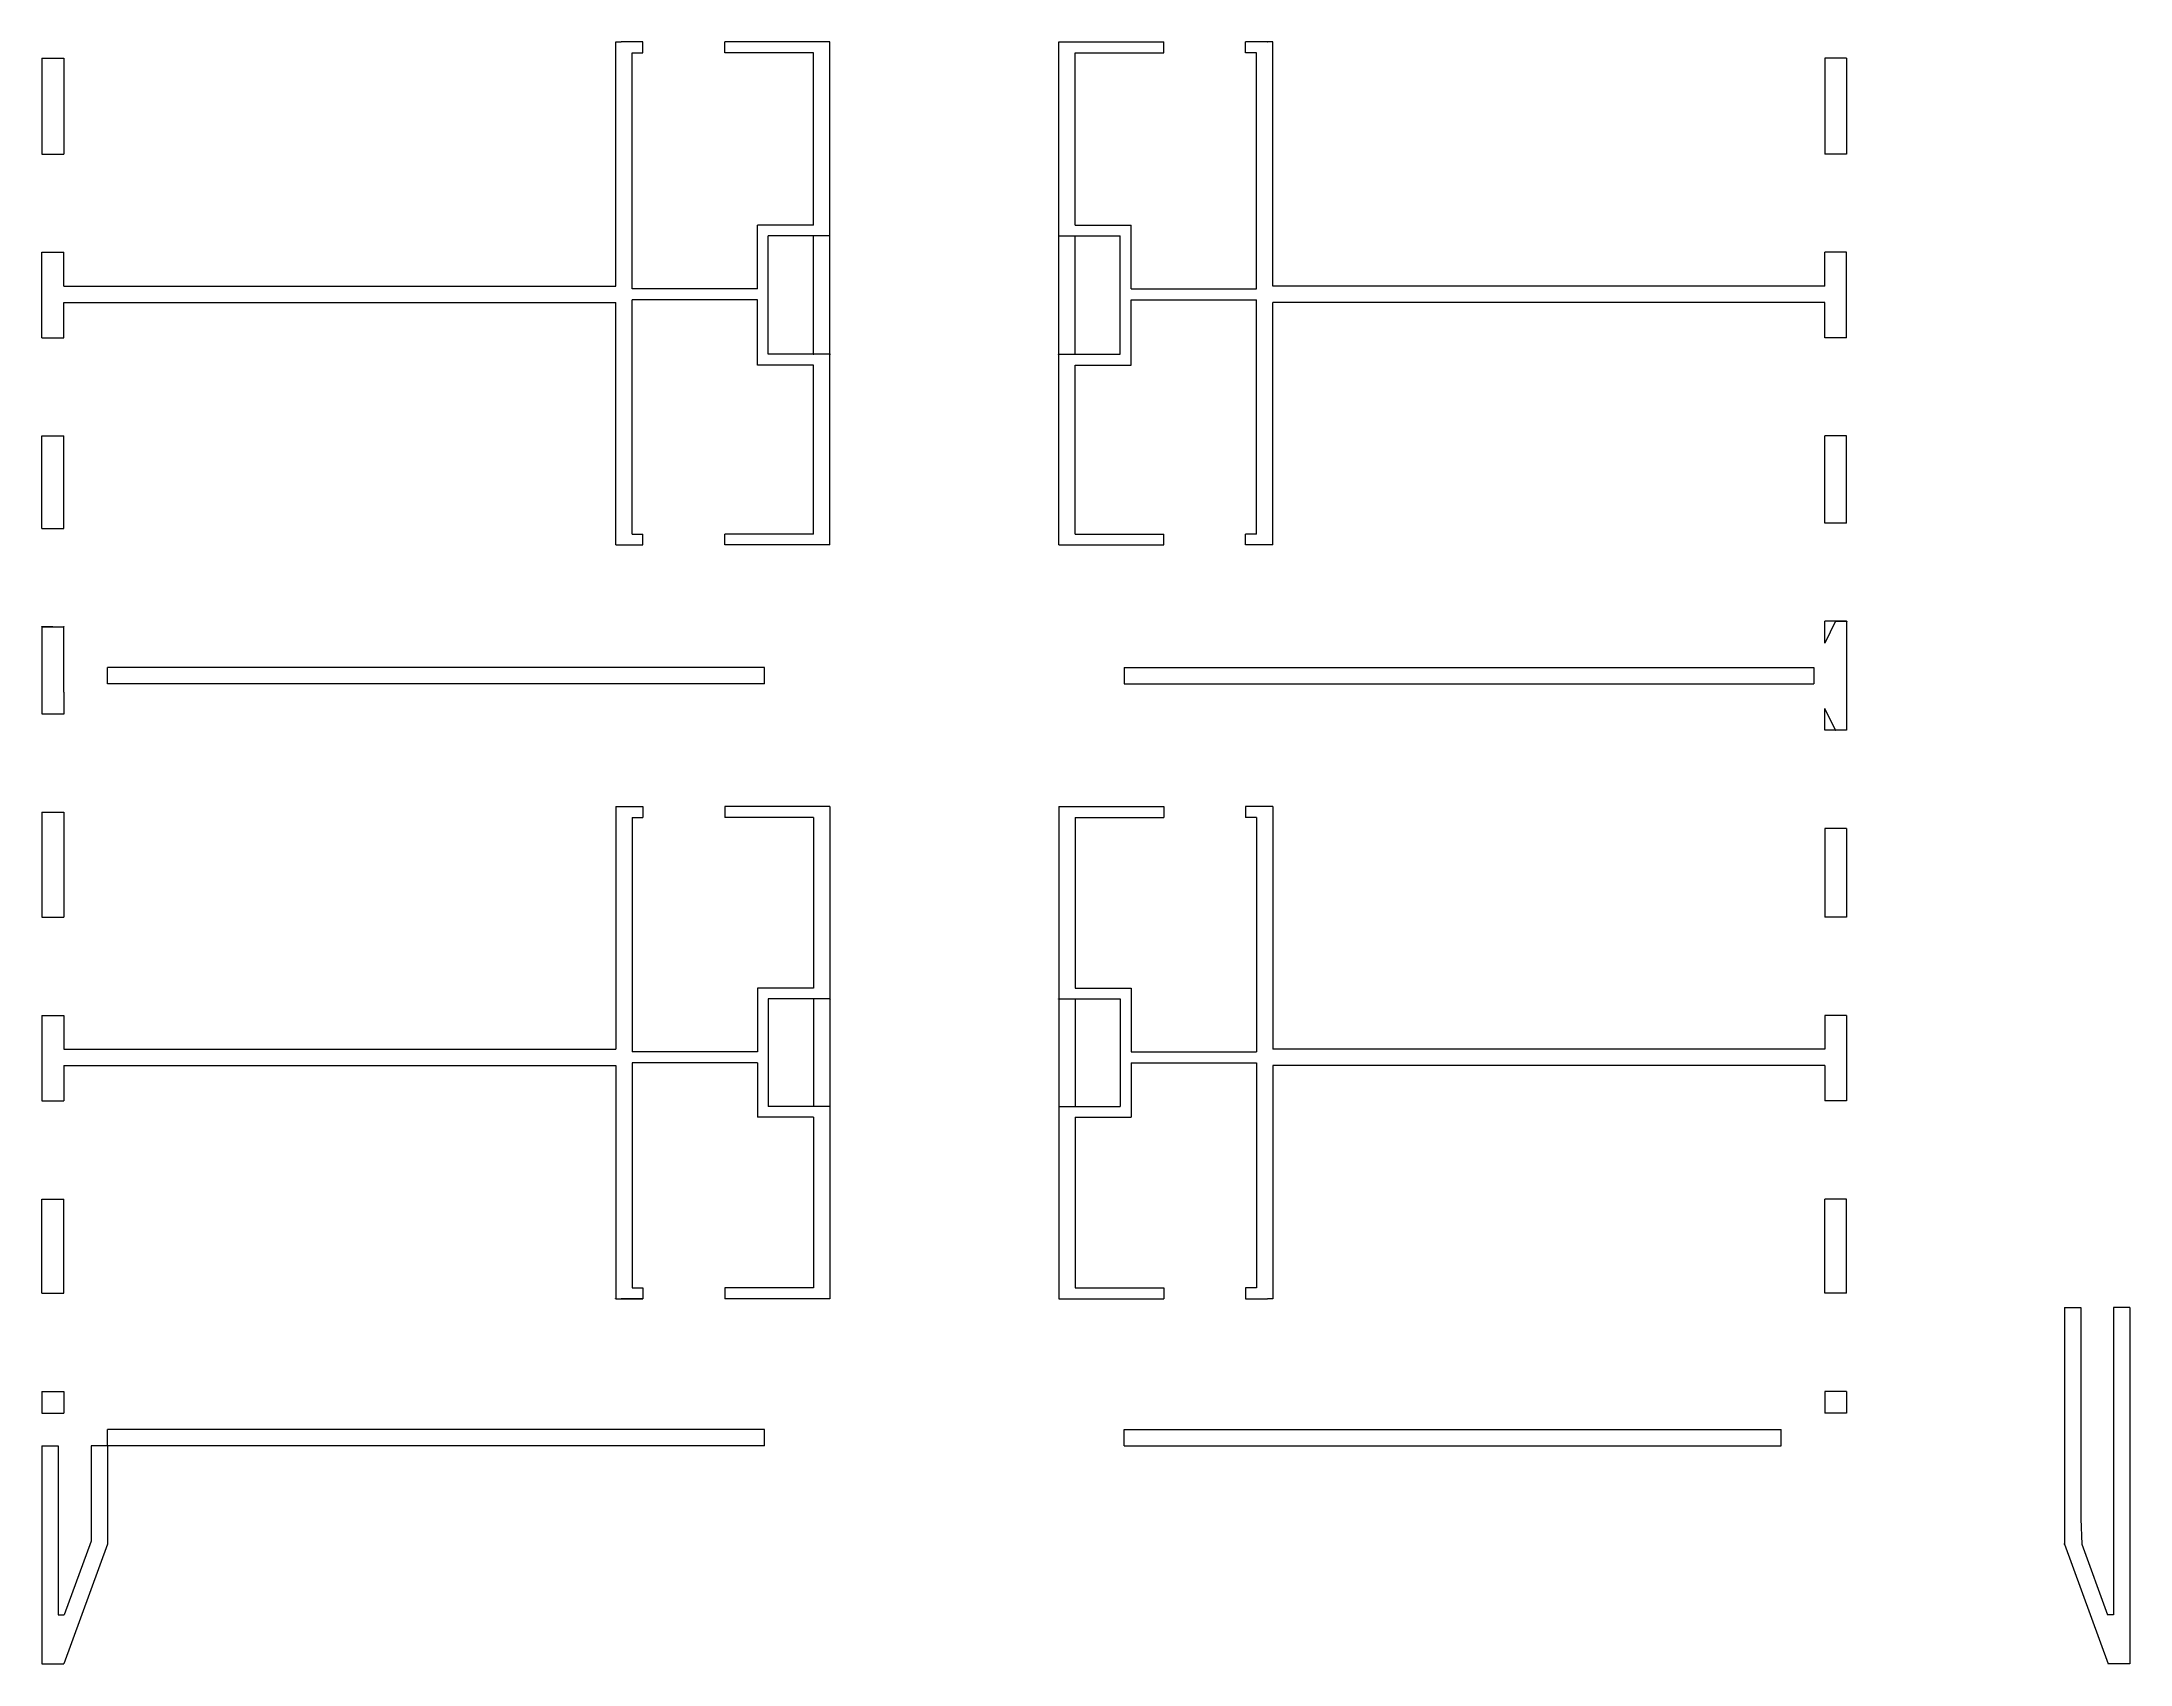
# Model space of a CAD drawing. Header units: metres. Extents: x 7978 to 27144, y 8157 to 45277.
# Drawn here: x 7978 to 27144, y 8157 to 23041 of the extents above; entities that cross this region are included whole.
import ezdxf

# ---------------------------------------------------------------- set-up
doc = ezdxf.new("R2010")
doc.units = ezdxf.units.M
doc.layers.add('WALL_DEBUG', color=7, linetype='Continuous')

msp = doc.modelspace()

# ---------------------------------------------------------------- linework, layer by layer
at = {"layer": 'debug', "color": 4}
for centre in [(19225, 23040), (19225, 23040), (8080, 17675), (24440, 17725), (8080, 16875), (13295, 11510)]:
    msp.add_circle(centre, 1, dxfattribs=at)
at = {"layer": 'debug', "color": 2}
for centre in [(15060, 21260), (17460, 21260), (15060, 20175), (15210, 20175), (17310, 20175), (17460, 20175), (7980, 17675), (8180, 17675), (8180, 17675), (8180, 17675), (24440, 17725), (24540, 17725), (24540, 17725), (24540, 17725), (8080, 16875), (8180, 16875), (8180, 16875), (8180, 16875), (24440, 16725), (24440, 16725), (24440, 16725), (24440, 16725), (15060, 14260), (15210, 14260), (17310, 14260), (17460, 14260), (15060, 13275), (17460, 13275), (13245, 11510), (8580, 10160), (8580, 10160), (8580, 10160), (8580, 10160), (26540, 9260)]:
    msp.add_circle(centre, 2, dxfattribs=at)
at = {"layer": 'WALL_DEBUG'}
for p, q in [((13245, 20800), (13245, 23040)), ((13245, 23040), (13295, 23040)), ((13245, 20800), (13245, 23040)), ((13245, 23040), (13295, 23040)), ((13245, 20800), (13245, 23040)), ((13245, 23040), (13295, 23040)), ((13245, 20800), (13245, 23040)), ((13245, 23040), (13295, 23040)), ((13245, 20800), (13245, 23040)), ((13245, 23040), (13295, 23040)), ((13495, 23040), (13295, 23040)), ((13495, 23040), (13295, 23040)), ((13495, 23040), (13295, 23040)), ((13495, 23040), (13295, 23040)), ((13495, 23040), (13295, 23040)), ((13495, 22940), (13495, 23040)), ((13495, 22940), (13495, 23040)), ((13495, 22940), (13495, 23040)), ((13495, 22940), (13495, 23040)), ((13495, 22940), (13495, 23040)), ((15210, 23040), (14245, 23040)), ((14245, 22940), (14245, 23040)), ((15210, 23040), (14245, 23040)), ((14245, 22940), (14245, 23040)), ((15210, 23040), (14245, 23040)), ((14245, 22940), (14245, 23040)), ((15210, 23040), (14245, 23040)), ((14245, 22940), (14245, 23040)), ((15210, 23040), (14245, 23040)), ((14245, 22940), (14245, 23040)), ((15210, 21260), (15210, 23040)), ((15210, 21260), (15210, 23040)), ((15210, 21260), (15210, 23040)), ((15210, 21260), (15210, 23040)), ((15210, 21260), (15210, 23040)), ((17310, 21260), (17310, 23040)), ((17310, 23040), (18275, 23040)), ((17310, 21260), (17310, 23040)), ((17310, 23040), (18275, 23040)), ((17310, 21260), (17310, 23040)), ((17310, 23040), (18275, 23040)), ((17310, 21260), (17310, 23040)), ((17310, 23040), (18275, 23040)), ((17310, 21260), (17310, 23040)), ((17310, 23040), (18275, 23040)), ((18275, 22940), (18275, 23040)), ((18275, 22940), (18275, 23040)), ((18275, 22940), (18275, 23040)), ((18275, 22940), (18275, 23040)), ((18275, 22940), (18275, 23040)), ((19275, 23040), (19025, 23040)), ((19025, 22940), (19025, 23040)), ((19275, 23040), (19025, 23040)), ((19025, 22940), (19025, 23040)), ((19275, 23040), (19025, 23040)), ((19025, 22940), (19025, 23040)), ((19275, 23040), (19025, 23040)), ((19025, 22940), (19025, 23040)), ((19275, 23040), (19025, 23040)), ((19025, 22940), (19025, 23040)), ((19275, 20800), (19275, 23040)), ((19275, 20800), (19275, 23040)), ((19275, 20800), (19275, 23040)), ((19275, 20800), (19275, 23040)), ((19275, 20800), (19275, 23040)), ((7980, 22890), (7980, 22010)), ((7980, 22890), (8180, 22890)), ((7980, 22890), (7980, 22010)), ((7980, 22890), (8180, 22890)), ((7980, 22890), (7980, 22010)), ((7980, 22890), (8180, 22890)), ((7980, 22890), (7980, 22010)), ((7980, 22890), (8180, 22890)), ((7980, 22890), (7980, 22010)), ((7980, 22890), (8180, 22890)), ((8180, 22890), (8180, 22010)), ((8180, 22890), (8180, 22010)), ((8180, 22890), (8180, 22010)), ((8180, 22890), (8180, 22010)), ((8180, 22890), (8180, 22010)), ((13395, 20775), (13395, 22940)), ((13395, 22940), (13495, 22940)), ((13395, 20775), (13395, 22940)), ((13395, 22940), (13495, 22940)), ((13395, 20775), (13395, 22940)), ((13395, 22940), (13495, 22940)), ((13395, 20775), (13395, 22940)), ((13395, 22940), (13495, 22940)), ((13395, 20775), (13395, 22940)), ((13395, 22940), (13495, 22940)), ((15060, 22940), (14245, 22940)), ((15060, 22940), (14245, 22940)), ((15060, 22940), (14245, 22940)), ((15060, 22940), (14245, 22940)), ((15060, 22940), (14245, 22940)), ((15060, 21360), (15060, 22940)), ((15060, 21360), (15060, 22940)), ((15060, 21360), (15060, 22940)), ((15060, 21360), (15060, 22940)), ((15060, 21360), (15060, 22940)), ((17460, 21360), (17460, 22940)), ((17460, 22940), (18275, 22940)), ((17460, 21360), (17460, 22940)), ((17460, 22940), (18275, 22940)), ((17460, 21360), (17460, 22940)), ((17460, 22940), (18275, 22940)), ((17460, 21360), (17460, 22940)), ((17460, 22940), (18275, 22940)), ((17460, 21360), (17460, 22940)), ((17460, 22940), (18275, 22940)), ((19125, 22940), (19025, 22940)), ((19125, 22940), (19025, 22940)), ((19125, 22940), (19025, 22940)), ((19125, 22940), (19025, 22940)), ((19125, 22940), (19025, 22940)), ((19125, 20775), (19125, 22940)), ((19125, 20775), (19125, 22940)), ((19125, 20775), (19125, 22940)), ((19125, 20775), (19125, 22940)), ((19125, 20775), (19125, 22940)), ((24540, 22890), (24340, 22890)), ((24340, 22890), (24340, 22010)), ((24540, 22890), (24340, 22890)), ((24340, 22890), (24340, 22010)), ((24540, 22890), (24340, 22890)), ((24340, 22890), (24340, 22010)), ((24540, 22890), (24340, 22890)), ((24340, 22890), (24340, 22010)), ((24540, 22890), (24340, 22890)), ((24340, 22890), (24340, 22010)), ((24540, 22890), (24540, 22010)), ((24540, 22890), (24540, 22010)), ((24540, 22890), (24540, 22010)), ((24540, 22890), (24540, 22010)), ((24540, 22890), (24540, 22010)), ((7980, 22010), (8180, 22010)), ((7980, 22010), (8180, 22010)), ((7980, 22010), (8180, 22010)), ((7980, 22010), (8180, 22010)), ((7980, 22010), (8180, 22010)), ((24540, 22010), (24340, 22010)), ((24540, 22010), (24340, 22010)), ((24540, 22010), (24340, 22010)), ((24540, 22010), (24340, 22010)), ((24540, 22010), (24340, 22010)), ((15060, 21360), (14545, 21360)), ((14545, 20775), (14545, 21360)), ((15060, 21360), (14545, 21360)), ((14545, 20775), (14545, 21360)), ((15060, 21360), (14545, 21360)), ((14545, 20775), (14545, 21360)), ((15060, 21360), (14545, 21360)), ((14545, 20775), (14545, 21360)), ((15060, 21360), (14545, 21360)), ((14545, 20775), (14545, 21360)), ((17460, 21360), (17975, 21360)), ((17460, 21360), (17975, 21360)), ((17460, 21360), (17975, 21360)), ((17460, 21360), (17975, 21360)), ((17460, 21360), (17975, 21360)), ((17975, 20775), (17975, 21360)), ((17975, 20775), (17975, 21360)), ((17975, 20775), (17975, 21360)), ((17975, 20775), (17975, 21360)), ((17975, 20775), (17975, 21360)), ((7980, 20325), (7980, 21110)), ((7980, 21110), (8180, 21110)), ((7980, 20325), (7980, 21110)), ((7980, 21110), (8180, 21110)), ((7980, 20325), (7980, 21110)), ((7980, 21110), (8180, 21110)), ((7980, 20325), (7980, 21110)), ((7980, 21110), (8180, 21110)), ((7980, 20325), (7980, 21110)), ((7980, 21110), (8180, 21110)), ((8180, 20800), (8180, 21110)), ((8180, 20800), (8180, 21110)), ((8180, 20800), (8180, 21110)), ((8180, 20800), (8180, 21110)), ((8180, 20800), (8180, 21110)), ((15060, 21260), (14645, 21260)), ((14645, 20175), (14645, 21260)), ((15060, 21260), (14645, 21260)), ((14645, 20175), (14645, 21260)), ((15060, 21260), (14645, 21260)), ((14645, 20175), (14645, 21260)), ((15060, 21260), (14645, 21260)), ((14645, 20175), (14645, 21260)), ((15060, 21260), (14645, 21260)), ((14645, 20175), (14645, 21260)), ((15210, 21260), (15060, 21260)), ((15060, 20175), (15060, 21260)), ((15210, 21260), (15060, 21260)), ((15060, 20175), (15060, 21260)), ((15210, 21260), (15060, 21260)), ((15210, 21260), (15060, 21260)), ((15210, 21260), (15060, 21260)), ((15210, 20175), (15210, 21260)), ((17310, 20175), (17310, 21260)), ((17310, 21260), (17460, 21260)), ((17310, 21260), (17460, 21260)), ((17310, 21260), (17460, 21260)), ((17310, 21260), (17460, 21260)), ((17310, 21260), (17460, 21260)), ((17460, 20175), (17460, 21260)), ((17460, 21260), (17875, 21260)), ((17460, 20175), (17460, 21260)), ((17460, 21260), (17875, 21260)), ((17460, 21260), (17875, 21260)), ((17460, 21260), (17875, 21260)), ((17460, 21260), (17875, 21260)), ((17875, 20175), (17875, 21260)), ((17875, 20175), (17875, 21260)), ((17875, 20175), (17875, 21260)), ((17875, 20175), (17875, 21260)), ((17875, 20175), (17875, 21260)), ((24540, 21110), (24340, 21110)), ((24340, 20800), (24340, 21110)), ((24540, 21110), (24340, 21110)), ((24340, 20800), (24340, 21110)), ((24540, 21110), (24340, 21110)), ((24340, 20800), (24340, 21110)), ((24540, 21110), (24340, 21110)), ((24340, 20800), (24340, 21110)), ((24540, 21110), (24340, 21110)), ((24340, 20800), (24340, 21110)), ((24540, 20325), (24540, 21110)), ((24540, 20325), (24540, 21110)), ((24540, 20325), (24540, 21110)), ((24540, 20325), (24540, 21110)), ((24540, 20325), (24540, 21110)), ((8180, 20800), (13245, 20800)), ((8180, 20800), (13245, 20800)), ((8180, 20800), (13245, 20800)), ((8180, 20800), (13245, 20800)), ((8180, 20800), (13245, 20800)), ((14545, 20775), (13395, 20775)), ((14545, 20775), (13395, 20775)), ((14545, 20775), (13395, 20775)), ((14545, 20775), (13395, 20775)), ((14545, 20775), (13395, 20775)), ((17975, 20775), (19125, 20775)), ((17975, 20775), (19125, 20775)), ((17975, 20775), (19125, 20775)), ((17975, 20775), (19125, 20775)), ((17975, 20775), (19125, 20775)), ((24340, 20800), (19275, 20800)), ((24340, 20800), (19275, 20800)), ((24340, 20800), (19275, 20800)), ((24340, 20800), (19275, 20800)), ((24340, 20800), (19275, 20800)), ((8180, 20325), (8180, 20650)), ((8180, 20650), (13245, 20650)), ((8180, 20325), (8180, 20650)), ((8180, 20650), (13245, 20650)), ((8180, 20325), (8180, 20650)), ((8180, 20650), (13245, 20650)), ((8180, 20325), (8180, 20650)), ((8180, 20650), (13245, 20650)), ((8180, 20325), (8180, 20650)), ((8180, 20650), (13245, 20650)), ((13245, 18425), (13245, 20650)), ((13245, 18425), (13245, 20650)), ((13245, 18425), (13245, 20650)), ((13245, 18425), (13245, 20650)), ((13245, 18425), (13245, 20650)), ((14545, 20675), (13395, 20675)), ((13395, 18525), (13395, 20675)), ((14545, 20675), (13395, 20675)), ((13395, 18525), (13395, 20675)), ((14545, 20675), (13395, 20675)), ((13395, 18525), (13395, 20675)), ((14545, 20675), (13395, 20675)), ((13395, 18525), (13395, 20675)), ((14545, 20675), (13395, 20675)), ((13395, 18525), (13395, 20675)), ((14545, 20075), (14545, 20675)), ((14545, 20075), (14545, 20675)), ((14545, 20075), (14545, 20675)), ((14545, 20075), (14545, 20675)), ((14545, 20075), (14545, 20675)), ((17975, 20075), (17975, 20675)), ((17975, 20675), (19125, 20675)), ((17975, 20075), (17975, 20675)), ((17975, 20675), (19125, 20675)), ((17975, 20075), (17975, 20675)), ((17975, 20675), (19125, 20675)), ((17975, 20075), (17975, 20675)), ((17975, 20675), (19125, 20675)), ((17975, 20075), (17975, 20675)), ((17975, 20675), (19125, 20675)), ((19125, 18525), (19125, 20675)), ((19125, 18525), (19125, 20675)), ((19125, 18525), (19125, 20675)), ((19125, 18525), (19125, 20675)), ((19125, 18525), (19125, 20675)), ((24340, 20650), (19275, 20650)), ((19275, 18425), (19275, 20650)), ((24340, 20650), (19275, 20650)), ((19275, 18425), (19275, 20650)), ((24340, 20650), (19275, 20650)), ((19275, 18425), (19275, 20650)), ((24340, 20650), (19275, 20650)), ((19275, 18425), (19275, 20650)), ((24340, 20650), (19275, 20650)), ((19275, 18425), (19275, 20650)), ((24340, 20325), (24340, 20650)), ((24340, 20325), (24340, 20650)), ((24340, 20325), (24340, 20650)), ((24340, 20325), (24340, 20650)), ((24340, 20325), (24340, 20650)), ((7980, 20325), (8180, 20325)), ((7980, 20325), (8180, 20325)), ((7980, 20325), (8180, 20325)), ((7980, 20325), (8180, 20325)), ((7980, 20325), (8180, 20325)), ((24540, 20325), (24340, 20325)), ((24540, 20325), (24340, 20325)), ((24540, 20325), (24340, 20325)), ((24540, 20325), (24340, 20325)), ((24540, 20325), (24340, 20325)), ((15060, 20175), (14645, 20175)), ((15060, 20175), (14645, 20175)), ((15060, 20175), (14645, 20175)), ((15060, 20175), (14645, 20175)), ((15060, 20175), (14645, 20175)), ((15210, 20175), (15060, 20175)), ((15210, 20175), (15060, 20175)), ((15210, 20175), (15060, 20175)), ((15210, 20175), (15060, 20175)), ((15210, 18425), (15210, 20175)), ((15210, 18425), (15210, 20175)), ((15210, 18425), (15210, 20175)), ((15210, 18425), (15210, 20175)), ((15210, 18425), (15210, 20175)), ((17310, 18425), (17310, 20175)), ((17310, 20175), (17460, 20175)), ((17310, 18425), (17310, 20175)), ((17310, 18425), (17310, 20175)), ((17310, 20175), (17460, 20175)), ((17310, 18425), (17310, 20175)), ((17310, 20175), (17460, 20175)), ((17310, 18425), (17310, 20175)), ((17310, 20175), (17460, 20175)), ((17460, 20175), (17875, 20175)), ((17460, 20175), (17875, 20175)), ((17460, 20175), (17875, 20175)), ((17460, 20175), (17875, 20175)), ((17460, 20175), (17875, 20175)), ((15060, 20075), (14545, 20075)), ((15060, 20075), (14545, 20075)), ((15060, 20075), (14545, 20075)), ((15060, 20075), (14545, 20075)), ((15060, 20075), (14545, 20075)), ((15060, 18525), (15060, 20075)), ((15060, 18525), (15060, 20075)), ((15060, 18525), (15060, 20075)), ((15060, 18525), (15060, 20075)), ((15060, 18525), (15060, 20075)), ((17460, 18525), (17460, 20075)), ((17460, 20075), (17975, 20075)), ((17460, 18525), (17460, 20075)), ((17460, 20075), (17975, 20075)), ((17460, 18525), (17460, 20075)), ((17460, 20075), (17975, 20075)), ((17460, 18525), (17460, 20075)), ((17460, 20075), (17975, 20075)), ((17460, 18525), (17460, 20075)), ((17460, 20075), (17975, 20075)), ((7980, 18575), (7980, 19425)), ((7980, 19425), (8180, 19425)), ((7980, 18575), (7980, 19425)), ((7980, 19425), (8180, 19425)), ((7980, 18575), (7980, 19425)), ((7980, 19425), (8180, 19425)), ((7980, 18575), (7980, 19425)), ((7980, 19425), (8180, 19425)), ((7980, 18575), (7980, 19425)), ((7980, 19425), (8180, 19425)), ((8180, 18575), (8180, 19425)), ((8180, 18575), (8180, 19425)), ((8180, 18575), (8180, 19425)), ((8180, 18575), (8180, 19425)), ((8180, 18575), (8180, 19425)), ((24540, 19425), (24340, 19425)), ((24340, 18625), (24340, 19425)), ((24540, 19425), (24340, 19425)), ((24340, 18625), (24340, 19425)), ((24540, 19425), (24340, 19425)), ((24340, 18625), (24340, 19425)), ((24540, 19425), (24340, 19425)), ((24340, 18625), (24340, 19425)), ((24540, 19425), (24340, 19425)), ((24340, 18625), (24340, 19425)), ((24540, 18625), (24540, 19425)), ((24540, 18625), (24540, 19425)), ((24540, 18625), (24540, 19425)), ((24540, 18625), (24540, 19425)), ((24540, 18625), (24540, 19425)), ((24540, 18625), (24340, 18625)), ((24540, 18625), (24340, 18625)), ((24540, 18625), (24340, 18625)), ((24540, 18625), (24340, 18625)), ((24540, 18625), (24340, 18625)), ((7980, 18575), (8180, 18575)), ((7980, 18575), (8180, 18575)), ((7980, 18575), (8180, 18575)), ((7980, 18575), (8180, 18575)), ((7980, 18575), (8180, 18575)), ((13245, 18425), (13495, 18425)), ((13245, 18425), (13495, 18425)), ((13245, 18425), (13495, 18425)), ((13245, 18425), (13495, 18425)), ((13245, 18425), (13495, 18425)), ((13395, 18525), (13495, 18525)), ((13395, 18525), (13495, 18525)), ((13395, 18525), (13495, 18525)), ((13395, 18525), (13495, 18525)), ((13395, 18525), (13495, 18525)), ((13495, 18425), (13495, 18525)), ((13495, 18425), (13495, 18525)), ((13495, 18425), (13495, 18525)), ((13495, 18425), (13495, 18525)), ((13495, 18425), (13495, 18525)), ((15060, 18525), (14245, 18525)), ((14245, 18425), (14245, 18525)), ((15060, 18525), (14245, 18525)), ((14245, 18425), (14245, 18525)), ((15060, 18525), (14245, 18525)), ((14245, 18425), (14245, 18525)), ((15060, 18525), (14245, 18525)), ((14245, 18425), (14245, 18525)), ((15060, 18525), (14245, 18525)), ((14245, 18425), (14245, 18525)), ((15210, 18425), (14245, 18425)), ((15210, 18425), (14245, 18425)), ((15210, 18425), (14245, 18425)), ((15210, 18425), (14245, 18425)), ((15210, 18425), (14245, 18425)), ((17310, 18425), (18275, 18425)), ((17310, 18425), (18275, 18425)), ((17310, 18425), (18275, 18425)), ((17310, 18425), (18275, 18425)), ((17310, 18425), (18275, 18425)), ((17460, 18525), (18275, 18525)), ((17460, 18525), (18275, 18525)), ((17460, 18525), (18275, 18525)), ((17460, 18525), (18275, 18525)), ((17460, 18525), (18275, 18525)), ((18275, 18425), (18275, 18525)), ((18275, 18425), (18275, 18525)), ((18275, 18425), (18275, 18525)), ((18275, 18425), (18275, 18525)), ((18275, 18425), (18275, 18525)), ((19125, 18525), (19025, 18525)), ((19025, 18425), (19025, 18525)), ((19125, 18525), (19025, 18525)), ((19025, 18425), (19025, 18525)), ((19125, 18525), (19025, 18525)), ((19025, 18425), (19025, 18525)), ((19125, 18525), (19025, 18525)), ((19025, 18425), (19025, 18525)), ((19125, 18525), (19025, 18525)), ((19025, 18425), (19025, 18525)), ((19275, 18425), (19025, 18425)), ((19275, 18425), (19025, 18425)), ((19275, 18425), (19025, 18425)), ((19275, 18425), (19025, 18425)), ((19275, 18425), (19025, 18425)), ((8080, 17675), (7980, 17675)), ((7980, 17675), (7980, 16875)), ((7980, 17675), (8180, 17675)), ((8080, 17675), (7980, 17675)), ((8080, 17675), (7980, 17675)), ((7980, 17675), (8180, 17675)), ((8080, 17675), (7980, 17675)), ((7980, 17675), (8180, 17675)), ((8080, 17675), (7980, 17675)), ((7980, 17675), (8180, 17675)), ((8080, 17675), (8180, 17675)), ((8080, 17675), (8180, 17675)), ((8080, 17675), (8180, 17675)), ((8080, 17675), (8180, 17675)), ((8180, 17375), (8180, 17675)), ((8180, 17375), (8180, 17675)), ((8180, 17375), (8180, 17675)), ((8180, 17375), (8180, 17675)), ((8180, 17375), (8180, 17675)), ((24440, 17725), (24340, 17725)), ((24540, 17725), (24340, 17725)), ((24340, 17525), (24340, 17725)), ((24440, 17725), (24340, 17525)), ((24540, 17725), (24340, 17725)), ((24340, 17525), (24340, 17725)), ((24440, 17725), (24340, 17525)), ((24540, 17725), (24340, 17725)), ((24340, 17525), (24340, 17725)), ((24440, 17725), (24340, 17525)), ((24540, 17725), (24340, 17725)), ((24340, 17525), (24340, 17725)), ((24440, 17725), (24340, 17525)), ((24540, 17725), (24340, 17725)), ((24340, 17525), (24340, 17725)), ((24440, 17725), (24540, 17725)), ((24440, 17725), (24540, 17725)), ((24440, 17725), (24540, 17725)), ((24540, 17725), (24540, 16725)), ((24540, 17725), (24540, 16725)), ((24540, 17725), (24540, 16725)), ((24540, 17725), (24540, 16725)), ((24540, 17725), (24540, 16725)), ((8180, 17075), (8180, 17375)), ((8180, 17075), (8180, 17375)), ((8180, 17075), (8180, 17375)), ((8180, 17075), (8180, 17375)), ((14610, 17300), (8580, 17300)), ((8580, 17150), (8580, 17300)), ((14610, 17300), (8580, 17300)), ((8580, 17150), (8580, 17300)), ((14610, 17300), (8580, 17300)), ((8580, 17150), (8580, 17300)), ((14610, 17300), (8580, 17300)), ((8580, 17150), (8580, 17300)), ((14610, 17300), (8580, 17300)), ((14610, 17150), (14610, 17300)), ((14610, 17150), (14610, 17300)), ((14610, 17150), (14610, 17300)), ((14610, 17150), (14610, 17300)), ((17910, 17300), (24240, 17300)), ((17910, 17300), (24240, 17300)), ((17910, 17300), (17910, 17150)), ((17910, 17300), (24240, 17300)), ((17910, 17300), (17910, 17150)), ((17910, 17300), (24240, 17300)), ((17910, 17300), (17910, 17150)), ((17910, 17300), (24240, 17300)), ((17910, 17300), (17910, 17150)), ((24240, 17300), (24240, 17150)), ((24240, 17300), (24240, 17150)), ((24240, 17300), (24240, 17150)), ((24240, 17300), (24240, 17150)), ((8180, 17075), (8180, 16875)), ((8180, 17075), (8180, 16875)), ((8180, 17075), (8180, 16875)), ((8180, 17075), (8180, 16875)), ((8180, 17075), (8180, 16875)), ((14610, 17150), (8580, 17150)), ((14610, 17150), (8580, 17150)), ((14610, 17150), (8580, 17150)), ((14610, 17150), (8580, 17150)), ((14610, 17150), (8580, 17150)), ((17910, 17150), (24240, 17150)), ((17910, 17150), (24240, 17150)), ((17910, 17150), (24240, 17150)), ((17910, 17150), (24240, 17150)), ((17910, 17150), (24240, 17150)), ((7980, 16875), (8180, 16875)), ((7980, 16875), (8180, 16875)), ((7980, 16875), (8080, 16875)), ((7980, 16875), (8180, 16875)), ((7980, 16875), (8080, 16875)), ((7980, 16875), (8180, 16875)), ((7980, 16875), (8080, 16875)), ((7980, 16875), (8180, 16875)), ((7980, 16875), (8080, 16875)), ((8080, 16875), (8180, 16875)), ((8080, 16875), (8180, 16875)), ((8080, 16875), (8180, 16875)), ((8080, 16875), (8180, 16875)), ((24340, 16725), (24340, 16925)), ((24440, 16725), (24340, 16925)), ((24340, 16725), (24340, 16925)), ((24440, 16725), (24340, 16925)), ((24340, 16725), (24340, 16925)), ((24440, 16725), (24340, 16925)), ((24340, 16725), (24340, 16925)), ((24440, 16725), (24340, 16925)), ((24340, 16725), (24340, 16925)), ((24440, 16725), (24340, 16725)), ((24440, 16725), (24340, 16725)), ((24440, 16725), (24340, 16725)), ((24440, 16725), (24340, 16725)), ((24440, 16725), (24340, 16725)), ((24540, 16725), (24440, 16725)), ((24540, 16725), (24440, 16725)), ((24540, 16725), (24440, 16725)), ((24540, 16725), (24440, 16725)), ((24540, 16725), (24440, 16725)), ((7980, 15975), (7980, 15010)), ((7980, 15975), (8180, 15975)), ((7980, 15975), (7980, 15010)), ((7980, 15975), (8180, 15975)), ((7980, 15975), (7980, 15010)), ((7980, 15975), (8180, 15975)), ((7980, 15975), (7980, 15010)), ((7980, 15975), (8180, 15975)), ((7980, 15975), (7980, 15010)), ((7980, 15975), (8180, 15975)), ((8180, 15975), (8180, 15010)), ((8180, 15975), (8180, 15010)), ((8180, 15975), (8180, 15010)), ((8180, 15975), (8180, 15010)), ((8180, 15975), (8180, 15010)), ((13245, 16025), (13245, 13800)), ((13245, 16025), (13495, 16025)), ((13245, 16025), (13245, 13800)), ((13245, 16025), (13495, 16025)), ((13245, 16025), (13245, 13800)), ((13245, 16025), (13495, 16025)), ((13245, 16025), (13245, 13800)), ((13245, 16025), (13495, 16025)), ((13245, 16025), (13245, 13800)), ((13245, 16025), (13495, 16025)), ((13395, 15925), (13395, 13775)), ((13395, 15925), (13495, 15925)), ((13395, 15925), (13395, 13775)), ((13395, 15925), (13495, 15925)), ((13395, 15925), (13395, 13775)), ((13395, 15925), (13495, 15925)), ((13395, 15925), (13395, 13775)), ((13395, 15925), (13495, 15925)), ((13395, 15925), (13395, 13775)), ((13395, 15925), (13495, 15925)), ((13495, 16025), (13495, 15925)), ((13495, 16025), (13495, 15925)), ((13495, 16025), (13495, 15925)), ((13495, 16025), (13495, 15925)), ((13495, 16025), (13495, 15925)), ((15210, 16025), (14245, 16025)), ((14245, 16025), (14245, 15925)), ((15210, 16025), (14245, 16025)), ((14245, 16025), (14245, 15925)), ((15210, 16025), (14245, 16025)), ((14245, 16025), (14245, 15925)), ((15210, 16025), (14245, 16025)), ((14245, 16025), (14245, 15925)), ((15210, 16025), (14245, 16025)), ((14245, 16025), (14245, 15925)), ((15060, 15925), (14245, 15925)), ((15060, 15925), (14245, 15925)), ((15060, 15925), (14245, 15925)), ((15060, 15925), (14245, 15925)), ((15060, 15925), (14245, 15925)), ((15060, 15925), (15060, 14360)), ((15060, 15925), (15060, 14360)), ((15060, 15925), (15060, 14360)), ((15060, 15925), (15060, 14360)), ((15060, 15925), (15060, 14360)), ((15210, 16025), (15210, 14260)), ((15210, 16025), (15210, 14260)), ((15210, 16025), (15210, 14260)), ((15210, 16025), (15210, 14260)), ((15210, 16025), (15210, 14260)), ((17310, 16025), (17310, 14260)), ((17310, 16025), (18275, 16025)), ((17310, 16025), (17310, 14260)), ((17310, 16025), (18275, 16025)), ((17310, 16025), (17310, 14260)), ((17310, 16025), (18275, 16025)), ((17310, 16025), (17310, 14260)), ((17310, 16025), (18275, 16025)), ((17310, 16025), (17310, 14260)), ((17310, 16025), (18275, 16025)), ((17460, 15925), (17460, 14360)), ((17460, 15925), (18275, 15925)), ((17460, 15925), (17460, 14360)), ((17460, 15925), (18275, 15925)), ((17460, 15925), (17460, 14360)), ((17460, 15925), (18275, 15925)), ((17460, 15925), (17460, 14360)), ((17460, 15925), (18275, 15925)), ((17460, 15925), (17460, 14360)), ((17460, 15925), (18275, 15925)), ((18275, 16025), (18275, 15925)), ((18275, 16025), (18275, 15925)), ((18275, 16025), (18275, 15925)), ((18275, 16025), (18275, 15925)), ((18275, 16025), (18275, 15925)), ((19275, 16025), (19025, 16025)), ((19025, 16025), (19025, 15925)), ((19275, 16025), (19025, 16025)), ((19025, 16025), (19025, 15925)), ((19275, 16025), (19025, 16025)), ((19025, 16025), (19025, 15925)), ((19275, 16025), (19025, 16025)), ((19025, 16025), (19025, 15925)), ((19275, 16025), (19025, 16025)), ((19025, 16025), (19025, 15925)), ((19125, 15925), (19025, 15925)), ((19125, 15925), (19025, 15925)), ((19125, 15925), (19025, 15925)), ((19125, 15925), (19025, 15925)), ((19125, 15925), (19025, 15925)), ((19125, 15925), (19125, 13775)), ((19125, 15925), (19125, 13775)), ((19125, 15925), (19125, 13775)), ((19125, 15925), (19125, 13775)), ((19125, 15925), (19125, 13775)), ((19275, 16025), (19275, 13800)), ((19275, 16025), (19275, 13800)), ((19275, 16025), (19275, 13800)), ((19275, 16025), (19275, 13800)), ((19275, 16025), (19275, 13800)), ((24540, 15825), (24340, 15825)), ((24340, 15825), (24340, 15010)), ((24540, 15825), (24340, 15825)), ((24340, 15825), (24340, 15010)), ((24540, 15825), (24340, 15825)), ((24340, 15825), (24340, 15010)), ((24540, 15825), (24340, 15825)), ((24340, 15825), (24340, 15010)), ((24540, 15825), (24340, 15825)), ((24340, 15825), (24340, 15010)), ((24540, 15825), (24540, 15010)), ((24540, 15825), (24540, 15010)), ((24540, 15825), (24540, 15010)), ((24540, 15825), (24540, 15010)), ((24540, 15825), (24540, 15010)), ((7980, 15010), (8180, 15010)), ((7980, 15010), (8180, 15010)), ((7980, 15010), (8180, 15010)), ((7980, 15010), (8180, 15010)), ((7980, 15010), (8180, 15010)), ((24540, 15010), (24340, 15010)), ((24540, 15010), (24340, 15010)), ((24540, 15010), (24340, 15010)), ((24540, 15010), (24340, 15010)), ((24540, 15010), (24340, 15010)), ((15060, 14360), (14545, 14360)), ((14545, 14360), (14545, 13775)), ((15060, 14360), (14545, 14360)), ((14545, 14360), (14545, 13775)), ((15060, 14360), (14545, 14360)), ((14545, 14360), (14545, 13775)), ((15060, 14360), (14545, 14360)), ((14545, 14360), (14545, 13775)), ((15060, 14360), (14545, 14360)), ((14545, 14360), (14545, 13775)), ((15060, 14260), (14645, 14260)), ((14645, 14260), (14645, 13275)), ((15060, 14260), (14645, 14260)), ((14645, 14260), (14645, 13275)), ((15060, 14260), (14645, 14260)), ((14645, 14260), (14645, 13275)), ((15060, 14260), (14645, 14260)), ((14645, 14260), (14645, 13275)), ((15060, 14260), (14645, 14260)), ((14645, 14260), (14645, 13275)), ((15210, 14260), (15060, 14260)), ((15060, 14260), (15060, 13275)), ((15060, 14260), (15060, 13275)), ((15210, 14260), (15060, 14260)), ((15210, 14260), (15060, 14260)), ((15210, 14260), (15060, 14260)), ((15210, 14260), (15210, 13275)), ((17310, 14260), (17310, 13275)), ((17310, 14260), (17460, 14260)), ((17310, 14260), (17460, 14260)), ((17310, 14260), (17460, 14260)), ((17310, 14260), (17460, 14260)), ((17460, 14360), (17975, 14360)), ((17460, 14360), (17975, 14360)), ((17460, 14360), (17975, 14360)), ((17460, 14360), (17975, 14360)), ((17460, 14360), (17975, 14360)), ((17460, 14260), (17460, 13275)), ((17460, 14260), (17875, 14260)), ((17460, 14260), (17460, 13275)), ((17460, 14260), (17875, 14260)), ((17460, 14260), (17875, 14260)), ((17460, 14260), (17875, 14260)), ((17460, 14260), (17875, 14260)), ((17875, 14260), (17875, 13275)), ((17875, 14260), (17875, 13275)), ((17875, 14260), (17875, 13275)), ((17875, 14260), (17875, 13275)), ((17875, 14260), (17875, 13275)), ((17975, 14360), (17975, 13775)), ((17975, 14360), (17975, 13775)), ((17975, 14360), (17975, 13775)), ((17975, 14360), (17975, 13775)), ((17975, 14360), (17975, 13775)), ((7980, 14110), (7980, 13325)), ((7980, 14110), (8180, 14110)), ((7980, 14110), (7980, 13325)), ((7980, 14110), (8180, 14110)), ((7980, 14110), (7980, 13325)), ((7980, 14110), (8180, 14110)), ((7980, 14110), (7980, 13325)), ((7980, 14110), (8180, 14110)), ((7980, 14110), (7980, 13325)), ((7980, 14110), (8180, 14110)), ((8180, 14110), (8180, 13800)), ((8180, 14110), (8180, 13800)), ((8180, 14110), (8180, 13800)), ((8180, 14110), (8180, 13800)), ((8180, 14110), (8180, 13800)), ((24540, 14110), (24340, 14110)), ((24340, 14110), (24340, 13800)), ((24540, 14110), (24340, 14110)), ((24340, 14110), (24340, 13800)), ((24540, 14110), (24340, 14110)), ((24340, 14110), (24340, 13800)), ((24540, 14110), (24340, 14110)), ((24340, 14110), (24340, 13800)), ((24540, 14110), (24340, 14110)), ((24340, 14110), (24340, 13800)), ((24540, 14110), (24540, 13325)), ((24540, 14110), (24540, 13325)), ((24540, 14110), (24540, 13325)), ((24540, 14110), (24540, 13325)), ((24540, 14110), (24540, 13325)), ((8180, 13800), (13245, 13800)), ((8180, 13800), (13245, 13800)), ((8180, 13800), (13245, 13800)), ((8180, 13800), (13245, 13800)), ((8180, 13800), (13245, 13800)), ((24340, 13800), (19275, 13800)), ((24340, 13800), (19275, 13800)), ((24340, 13800), (19275, 13800)), ((24340, 13800), (19275, 13800)), ((24340, 13800), (19275, 13800)), ((8180, 13650), (8180, 13325)), ((8180, 13650), (13245, 13650)), ((8180, 13650), (8180, 13325)), ((8180, 13650), (13245, 13650)), ((8180, 13650), (8180, 13325)), ((8180, 13650), (13245, 13650)), ((8180, 13650), (8180, 13325)), ((8180, 13650), (13245, 13650)), ((8180, 13650), (8180, 13325)), ((8180, 13650), (13245, 13650)), ((13245, 13650), (13245, 11510)), ((13245, 13650), (13245, 11510)), ((13245, 13650), (13245, 11510)), ((13245, 13650), (13245, 11510)), ((13245, 13650), (13245, 11510)), ((14545, 13775), (13395, 13775)), ((14545, 13775), (13395, 13775)), ((14545, 13775), (13395, 13775)), ((14545, 13775), (13395, 13775)), ((14545, 13775), (13395, 13775)), ((14545, 13675), (13395, 13675)), ((13395, 13675), (13395, 11610)), ((14545, 13675), (13395, 13675)), ((13395, 13675), (13395, 11610)), ((14545, 13675), (13395, 13675)), ((13395, 13675), (13395, 11610)), ((14545, 13675), (13395, 13675)), ((13395, 13675), (13395, 11610)), ((14545, 13675), (13395, 13675)), ((13395, 13675), (13395, 11610)), ((14545, 13675), (14545, 13175)), ((14545, 13675), (14545, 13175)), ((14545, 13675), (14545, 13175)), ((14545, 13675), (14545, 13175)), ((14545, 13675), (14545, 13175)), ((17975, 13775), (19125, 13775)), ((17975, 13775), (19125, 13775)), ((17975, 13775), (19125, 13775)), ((17975, 13775), (19125, 13775)), ((17975, 13775), (19125, 13775)), ((17975, 13675), (17975, 13175)), ((17975, 13675), (19125, 13675)), ((17975, 13675), (17975, 13175)), ((17975, 13675), (19125, 13675)), ((17975, 13675), (17975, 13175)), ((17975, 13675), (19125, 13675)), ((17975, 13675), (17975, 13175)), ((17975, 13675), (19125, 13675)), ((17975, 13675), (17975, 13175)), ((17975, 13675), (19125, 13675)), ((19125, 13675), (19125, 11610)), ((19125, 13675), (19125, 11610)), ((19125, 13675), (19125, 11610)), ((19125, 13675), (19125, 11610)), ((19125, 13675), (19125, 11610)), ((24340, 13650), (19275, 13650)), ((19275, 13650), (19275, 11510)), ((24340, 13650), (19275, 13650)), ((19275, 13650), (19275, 11510)), ((24340, 13650), (19275, 13650)), ((19275, 13650), (19275, 11510)), ((24340, 13650), (19275, 13650)), ((19275, 13650), (19275, 11510)), ((24340, 13650), (19275, 13650)), ((19275, 13650), (19275, 11510)), ((24340, 13650), (24340, 13325)), ((24340, 13650), (24340, 13325)), ((24340, 13650), (24340, 13325)), ((24340, 13650), (24340, 13325)), ((24340, 13650), (24340, 13325)), ((7980, 13325), (8180, 13325)), ((7980, 13325), (8180, 13325)), ((7980, 13325), (8180, 13325)), ((7980, 13325), (8180, 13325)), ((7980, 13325), (8180, 13325)), ((15060, 13275), (14645, 13275)), ((15060, 13275), (14645, 13275)), ((15060, 13275), (14645, 13275)), ((15060, 13275), (14645, 13275)), ((15060, 13275), (14645, 13275)), ((15210, 13275), (15060, 13275)), ((15210, 13275), (15060, 13275)), ((15210, 13275), (15060, 13275)), ((15210, 13275), (15060, 13275)), ((15210, 13275), (15060, 13275)), ((15210, 13275), (15210, 11510)), ((15210, 13275), (15210, 11510)), ((15210, 13275), (15210, 11510)), ((15210, 13275), (15210, 11510)), ((15210, 13275), (15210, 11510)), ((17310, 13275), (17310, 11510)), ((17310, 13275), (17460, 13275)), ((17310, 13275), (17310, 11510)), ((17310, 13275), (17460, 13275)), ((17310, 13275), (17310, 11510)), ((17310, 13275), (17460, 13275)), ((17310, 13275), (17310, 11510)), ((17310, 13275), (17460, 13275)), ((17310, 13275), (17310, 11510)), ((17310, 13275), (17460, 13275)), ((17460, 13275), (17875, 13275)), ((17460, 13275), (17875, 13275)), ((17460, 13275), (17875, 13275)), ((17460, 13275), (17875, 13275)), ((17460, 13275), (17875, 13275)), ((24540, 13325), (24340, 13325)), ((24540, 13325), (24340, 13325)), ((24540, 13325), (24340, 13325)), ((24540, 13325), (24340, 13325)), ((24540, 13325), (24340, 13325)), ((15060, 13175), (14545, 13175)), ((15060, 13175), (14545, 13175)), ((15060, 13175), (14545, 13175)), ((15060, 13175), (14545, 13175)), ((15060, 13175), (14545, 13175)), ((15060, 13175), (15060, 11610)), ((15060, 13175), (15060, 11610)), ((15060, 13175), (15060, 11610)), ((15060, 13175), (15060, 11610)), ((15060, 13175), (15060, 11610)), ((17460, 13175), (17460, 11610)), ((17460, 13175), (17975, 13175)), ((17460, 13175), (17460, 11610)), ((17460, 13175), (17975, 13175)), ((17460, 13175), (17460, 11610)), ((17460, 13175), (17975, 13175)), ((17460, 13175), (17460, 11610)), ((17460, 13175), (17975, 13175)), ((17460, 13175), (17460, 11610)), ((17460, 13175), (17975, 13175)), ((7980, 11560), (7980, 12425)), ((7980, 12425), (8180, 12425)), ((7980, 11560), (7980, 12425)), ((7980, 12425), (8180, 12425)), ((7980, 11560), (7980, 12425)), ((7980, 12425), (8180, 12425)), ((7980, 11560), (7980, 12425)), ((7980, 12425), (8180, 12425)), ((7980, 11560), (7980, 12425)), ((7980, 12425), (8180, 12425)), ((8180, 11560), (8180, 12425)), ((8180, 11560), (8180, 12425)), ((8180, 11560), (8180, 12425)), ((8180, 11560), (8180, 12425)), ((8180, 11560), (8180, 12425)), ((24540, 12425), (24340, 12425)), ((24340, 11560), (24340, 12425)), ((24540, 12425), (24340, 12425)), ((24340, 11560), (24340, 12425)), ((24540, 12425), (24340, 12425)), ((24340, 11560), (24340, 12425)), ((24540, 12425), (24340, 12425)), ((24340, 11560), (24340, 12425)), ((24540, 12425), (24340, 12425)), ((24340, 11560), (24340, 12425)), ((24540, 11560), (24540, 12425)), ((24540, 11560), (24540, 12425)), ((24540, 11560), (24540, 12425)), ((24540, 11560), (24540, 12425)), ((24540, 11560), (24540, 12425)), ((7980, 11560), (8180, 11560)), ((7980, 11560), (8180, 11560)), ((7980, 11560), (8180, 11560)), ((7980, 11560), (8180, 11560)), ((7980, 11560), (8180, 11560)), ((13245, 11510), (13495, 11510)), ((13245, 11510), (13295, 11510)), ((13245, 11510), (13295, 11510)), ((13245, 11510), (13295, 11510)), ((13245, 11510), (13295, 11510)), ((13495, 11510), (13295, 11510)), ((13495, 11510), (13295, 11510)), ((13495, 11510), (13295, 11510)), ((13495, 11510), (13295, 11510)), ((13495, 11510), (13295, 11510)), ((13395, 11610), (13495, 11610)), ((13395, 11610), (13495, 11610)), ((13395, 11610), (13495, 11610)), ((13395, 11610), (13495, 11610)), ((13395, 11610), (13495, 11610)), ((13495, 11610), (13495, 11510)), ((13495, 11610), (13495, 11510)), ((13495, 11610), (13495, 11510)), ((13495, 11610), (13495, 11510)), ((13495, 11610), (13495, 11510)), ((15060, 11610), (14245, 11610)), ((14245, 11610), (14245, 11510)), ((15060, 11610), (14245, 11610)), ((14245, 11610), (14245, 11510)), ((15060, 11610), (14245, 11610)), ((14245, 11610), (14245, 11510)), ((15060, 11610), (14245, 11610)), ((14245, 11610), (14245, 11510)), ((15060, 11610), (14245, 11610)), ((14245, 11610), (14245, 11510)), ((15210, 11510), (14245, 11510)), ((15210, 11510), (14245, 11510)), ((15210, 11510), (14245, 11510)), ((15210, 11510), (14245, 11510)), ((15210, 11510), (14245, 11510)), ((17310, 11510), (18275, 11510)), ((17310, 11510), (18275, 11510)), ((17310, 11510), (18275, 11510)), ((17310, 11510), (18275, 11510)), ((17310, 11510), (18275, 11510)), ((17460, 11610), (18275, 11610)), ((17460, 11610), (18275, 11610)), ((17460, 11610), (18275, 11610)), ((17460, 11610), (18275, 11610)), ((17460, 11610), (18275, 11610)), ((18275, 11610), (18275, 11510)), ((18275, 11610), (18275, 11510)), ((18275, 11610), (18275, 11510)), ((18275, 11610), (18275, 11510)), ((18275, 11610), (18275, 11510)), ((19125, 11610), (19025, 11610)), ((19025, 11610), (19025, 11510)), ((19125, 11610), (19025, 11610)), ((19025, 11610), (19025, 11510)), ((19125, 11610), (19025, 11610)), ((19025, 11610), (19025, 11510)), ((19125, 11610), (19025, 11610)), ((19025, 11610), (19025, 11510)), ((19125, 11610), (19025, 11610)), ((19025, 11610), (19025, 11510)), ((19025, 11510), (19225, 11510)), ((19025, 11510), (19225, 11510)), ((19025, 11510), (19225, 11510)), ((19025, 11510), (19225, 11510)), ((19025, 11510), (19225, 11510)), ((19275, 11510), (19225, 11510)), ((19275, 11510), (19225, 11510)), ((19275, 11510), (19225, 11510)), ((19275, 11510), (19225, 11510)), ((19275, 11510), (19225, 11510)), ((24540, 11560), (24340, 11560)), ((24540, 11560), (24340, 11560)), ((24540, 11560), (24340, 11560)), ((24540, 11560), (24340, 11560)), ((24540, 11560), (24340, 11560)), ((26540, 11430), (26540, 9260)), ((26540, 11430), (26540, 9260)), ((26540, 11430), (26690, 11430)), ((26540, 11430), (26540, 9260)), ((26540, 11430), (26690, 11430)), ((26540, 11430), (26540, 9260)), ((26540, 11430), (26690, 11430)), ((26540, 11430), (26540, 9260)), ((26540, 11430), (26690, 11430)), ((26690, 11430), (26690, 9490)), ((26690, 11430), (26690, 9490)), ((26690, 11430), (26690, 9490)), ((26690, 11430), (26690, 9490)), ((26690, 11430), (26690, 9490)), ((26990, 11430), (26990, 9490)), ((27140, 11430), (26990, 11430)), ((26990, 11430), (26990, 9490)), ((27140, 11430), (26990, 11430)), ((26990, 11430), (26990, 9490)), ((27140, 11430), (26990, 11430)), ((26990, 11430), (26990, 9490)), ((27140, 11430), (26990, 11430)), ((26990, 11430), (26990, 9490)), ((27140, 11430), (27140, 8160)), ((27140, 11430), (27140, 8160)), ((27140, 11430), (27140, 8160)), ((27140, 11430), (27140, 8160)), ((27140, 11430), (27140, 8160)), ((7980, 10660), (7980, 10460)), ((7980, 10660), (8180, 10660)), ((7980, 10660), (7980, 10460)), ((7980, 10660), (8180, 10660)), ((7980, 10660), (7980, 10460)), ((7980, 10660), (8180, 10660)), ((7980, 10660), (7980, 10460)), ((7980, 10660), (8180, 10660)), ((7980, 10660), (7980, 10460)), ((7980, 10660), (8180, 10660)), ((8180, 10660), (8180, 10460)), ((8180, 10660), (8180, 10460)), ((8180, 10660), (8180, 10460)), ((8180, 10660), (8180, 10460)), ((8180, 10660), (8180, 10460)), ((24540, 10660), (24340, 10660)), ((24340, 10660), (24340, 10460)), ((24540, 10660), (24340, 10660)), ((24340, 10660), (24340, 10460)), ((24540, 10660), (24340, 10660)), ((24340, 10660), (24340, 10460)), ((24540, 10660), (24340, 10660)), ((24340, 10660), (24340, 10460)), ((24540, 10660), (24340, 10660)), ((24340, 10660), (24340, 10460)), ((24540, 10660), (24540, 10460)), ((24540, 10660), (24540, 10460)), ((24540, 10660), (24540, 10460)), ((24540, 10660), (24540, 10460)), ((24540, 10660), (24540, 10460)), ((7980, 10460), (8180, 10460)), ((7980, 10460), (8180, 10460)), ((7980, 10460), (8180, 10460)), ((7980, 10460), (8180, 10460)), ((24540, 10460), (24340, 10460)), ((24540, 10460), (24340, 10460)), ((24540, 10460), (24340, 10460)), ((24540, 10460), (24340, 10460)), ((7980, 10160), (7980, 8160)), ((7980, 10160), (7980, 8160)), ((7980, 10160), (8130, 10160)), ((7980, 10160), (7980, 8160)), ((7980, 10160), (8130, 10160)), ((7980, 10160), (7980, 8160)), ((7980, 10160), (8130, 10160)), ((7980, 10160), (7980, 8160)), ((7980, 10160), (8130, 10160)), ((8130, 10160), (8130, 8610)), ((8130, 10160), (8130, 8610)), ((8130, 10160), (8130, 8610)), ((8130, 10160), (8130, 8610)), ((8130, 10160), (8130, 8610)), ((8430, 10160), (8430, 9287)), ((8580, 10160), (8430, 10160)), ((8430, 10160), (8430, 9287)), ((8580, 10160), (8430, 10160)), ((8430, 10160), (8430, 9287)), ((8580, 10160), (8430, 10160)), ((8430, 10160), (8430, 9287)), ((8580, 10160), (8430, 10160)), ((8430, 10160), (8430, 9287)), ((14610, 10310), (8580, 10310)), ((8580, 10160), (8580, 10310)), ((14610, 10310), (8580, 10310)), ((8580, 10160), (8580, 10310)), ((14610, 10310), (8580, 10310)), ((8580, 10160), (8580, 10310)), ((14610, 10310), (8580, 10310)), ((8580, 10160), (8580, 10310)), ((14610, 10310), (8580, 10310)), ((14610, 10160), (8580, 10160)), ((8580, 10160), (8580, 9260)), ((14610, 10160), (8580, 10160)), ((8580, 10160), (8580, 9260)), ((14610, 10160), (8580, 10160)), ((8580, 10160), (8580, 9260)), ((14610, 10160), (8580, 10160)), ((8580, 10160), (8580, 9260)), ((14610, 10160), (8580, 10160)), ((8580, 10160), (8580, 9260)), ((14610, 10160), (14610, 10310)), ((14610, 10160), (14610, 10310)), ((14610, 10160), (14610, 10310)), ((14610, 10160), (14610, 10310)), ((17910, 10310), (23940, 10310)), ((17910, 10160), (17910, 10310)), ((17910, 10310), (23940, 10310)), ((17910, 10160), (17910, 10310)), ((17910, 10310), (23940, 10310)), ((17910, 10160), (17910, 10310)), ((17910, 10310), (23940, 10310)), ((17910, 10160), (17910, 10310)), ((17910, 10310), (23940, 10310)), ((17910, 10160), (23940, 10160)), ((17910, 10160), (23940, 10160)), ((17910, 10160), (23940, 10160)), ((17910, 10160), (23940, 10160)), ((17910, 10160), (23940, 10160)), ((23940, 10160), (23940, 10310)), ((23940, 10160), (23940, 10310)), ((23940, 10160), (23940, 10310)), ((23940, 10160), (23940, 10310)), ((26690, 9490), (26700, 9260)), ((26690, 9490), (26700, 9260)), ((26690, 9490), (26700, 9260)), ((26690, 9490), (26700, 9260)), ((26990, 9490), (26990, 9260)), ((26990, 9490), (26990, 9260)), ((26990, 9490), (26990, 9260)), ((26990, 9490), (26990, 9260)), ((8580, 9260), (8180, 8160)), ((8580, 9260), (8180, 8160)), ((8580, 9260), (8180, 8160)), ((8580, 9260), (8180, 8160)), ((8580, 9260), (8180, 8160)), ((8430, 9287), (8184, 8610)), ((8430, 9287), (8184, 8610)), ((8430, 9287), (8184, 8610)), ((8430, 9287), (8184, 8610)), ((8430, 9287), (8184, 8610)), ((26540, 9260), (26940, 8160)), ((26540, 9260), (26940, 8160)), ((26540, 9260), (26940, 8160)), ((26540, 9260), (26940, 8160)), ((26540, 9260), (26940, 8160)), ((26700, 9260), (26936, 8610)), ((26700, 9260), (26936, 8610)), ((26700, 9260), (26936, 8610)), ((26700, 9260), (26936, 8610)), ((26700, 9260), (26936, 8610)), ((26990, 9260), (26990, 8610)), ((26990, 9260), (26990, 8610)), ((26990, 9260), (26990, 8610)), ((26990, 9260), (26990, 8610)), ((26990, 9260), (26990, 8610)), ((8130, 8610), (8184, 8610)), ((8130, 8610), (8184, 8610)), ((8130, 8610), (8184, 8610)), ((8130, 8610), (8184, 8610)), ((8130, 8610), (8184, 8610)), ((26990, 8610), (26936, 8610)), ((26990, 8610), (26936, 8610)), ((26990, 8610), (26936, 8610)), ((26990, 8610), (26936, 8610)), ((26990, 8610), (26936, 8610)), ((7980, 8160), (8180, 8160)), ((7980, 8160), (8180, 8160)), ((7980, 8160), (8180, 8160)), ((7980, 8160), (8180, 8160)), ((7980, 8160), (8180, 8160)), ((27140, 8160), (26940, 8160)), ((27140, 8160), (26940, 8160)), ((27140, 8160), (26940, 8160)), ((27140, 8160), (26940, 8160)), ((27140, 8160), (26940, 8160))]:
    msp.add_line(p, q, dxfattribs=at)

# ---------------------------------------------------------------- texts
at = {"layer": 'comp_debug_text', "char_height": 2.5, "attachment_point": 1}
for s, insert in [('11', (13270, 23040)), ('11', (13395, 23040)), ('11', (14728, 23040)), ('38', (17792, 23040)), ('38', (19125, 23040)), ('38', (19250, 23040)), ('12', (8080, 22890)), ('11', (13445, 22940)), ('11', (13495, 22990)), ('11', (14245, 22990)), ('11', (14652, 22940)), ('38', (17868, 22940)), ('38', (18275, 22990)), ('38', (19025, 22990)), ('38', (19075, 22940)), ('39', (24440, 22890)), ('12', (7980, 22450)), ('12', (8180, 22450)), ('39', (24340, 22450)), ('39', (24540, 22450)), ('11', (15060, 22150)), ('11', (15210, 22150)), ('38', (17310, 22150)), ('38', (17460, 22150)), ('12', (8080, 22010)), ('11', (13245, 21920)), ('11', (13395, 21858)), ('38', (19125, 21858)), ('38', (19275, 21920)), ('39', (24440, 22010)), ('11', (14802, 21360)), ('38', (17718, 21360)), ('11', (8080, 21110)), ('11', (14852, 21260)), ('11', (15135, 21260)), ('38', (17385, 21260)), ('38', (17668, 21260)), ('38', (24440, 21110)), ('11', (8180, 20955)), ('11', (14545, 21068)), ('38', (17975, 21068)), ('38', (24340, 20955)), ('11', (7980, 20718)), ('11', (10712, 20800)), ('11', (13970, 20775)), ('11', (14645, 20718)), ('11', (15060, 20718)), ('11', (15210, 20718)), ('38', (17310, 20718)), ('38', (17460, 20718)), ('38', (17875, 20718)), ('38', (18550, 20775)), ('38', (21808, 20800)), ('38', (24540, 20718)), ('11', (10712, 20650)), ('11', (13970, 20675)), ('38', (18550, 20675)), ('38', (21808, 20650)), ('11', (8080, 20325)), ('11', (8180, 20488)), ('11', (14545, 20375)), ('38', (17975, 20375)), ('38', (24340, 20488)), ('38', (24440, 20325)), ('11', (14852, 20175)), ('11', (15135, 20175)), ('38', (17385, 20175)), ('38', (17668, 20175)), ('11', (14802, 20075)), ('38', (17718, 20075)), ('11', (13395, 19600)), ('38', (19125, 19600)), ('10', (8080, 19425)), ('11', (13245, 19538)), ('38', (19275, 19538)), ('37', (24440, 19425)), ('11', (15060, 19300)), ('11', (15210, 19300)), ('38', (17310, 19300)), ('38', (17460, 19300)), ('10', (7980, 19000)), ('10', (8180, 19000)), ('37', (24340, 19025)), ('37', (24540, 19025)), ('37', (24440, 18625)), ('10', (8080, 18575)), ('11', (13370, 18425)), ('11', (13445, 18525)), ('11', (13495, 18475)), ('11', (14245, 18475)), ('11', (14652, 18525)), ('11', (14728, 18425)), ('38', (17792, 18425)), ('38', (17868, 18525)), ('38', (18275, 18475)), ('38', (19025, 18475)), ('38', (19075, 18525)), ('38', (19150, 18425)), ('1', (8030, 17675)), ('1', (8130, 17675)), ('30', (24390, 17725)), ('30', (24490, 17725)), ('1', (8180, 17525)), ('30', (24340, 17625)), ('1', (7980, 17275)), ('9', (11595, 17300)), ('28', (21075, 17300)), ('8', (11595, 17150)), ('29', (21075, 17150)), ('30', (24540, 17225)), ('1', (8030, 16875)), ('1', (8130, 16875)), ('1', (8180, 16975)), ('30', (24340, 16825)), ('30', (24390, 16725)), ('30', (24490, 16725)), ('4', (8080, 15975)), ('5', (13370, 16025)), ('5', (13445, 15925)), ('5', (13495, 15975)), ('5', (14245, 15975)), ('5', (14652, 15925)), ('5', (14728, 16025)), ('34', (17792, 16025)), ('34', (17868, 15925)), ('34', (18275, 15975)), ('34', (19025, 15975)), ('34', (19075, 15925)), ('34', (19150, 16025)), ('33', (24440, 15825)), ('4', (7980, 15492)), ('4', (8180, 15492)), ('33', (24340, 15418)), ('33', (24540, 15418)), ('5', (15060, 15142)), ('5', (15210, 15142)), ('34', (17310, 15142)), ('34', (17460, 15142)), ('4', (8080, 15010)), ('33', (24440, 15010)), ('5', (13245, 14912)), ('5', (13395, 14850)), ('34', (19125, 14850)), ('34', (19275, 14912)), ('5', (14802, 14360)), ('5', (14852, 14260)), ('5', (15135, 14260)), ('34', (17385, 14260)), ('34', (17668, 14260)), ('34', (17718, 14360)), ('5', (8080, 14110)), ('5', (14545, 14068)), ('34', (17975, 14068)), ('34', (24440, 14110)), ('5', (8180, 13955)), ('5', (10712, 13800)), ('34', (21808, 13800)), ('34', (24340, 13955)), ('5', (7980, 13718)), ('5', (10712, 13650)), ('5', (13970, 13775)), ('5', (13970, 13675)), ('5', (14645, 13768)), ('5', (15060, 13768)), ('5', (15210, 13768)), ('34', (17310, 13768)), ('34', (17460, 13768)), ('34', (17875, 13768)), ('34', (18550, 13775)), ('34', (18550, 13675)), ('34', (21808, 13650)), ('34', (24540, 13718)), ('5', (8180, 13488)), ('5', (14545, 13425)), ('34', (17975, 13425)), ('34', (24340, 13488)), ('5', (8080, 13325)), ('5', (14852, 13275)), ('5', (15135, 13275)), ('34', (17385, 13275)), ('34', (17668, 13275)), ('34', (24440, 13325)), ('5', (14802, 13175)), ('34', (17718, 13175)), ('5', (13245, 12580)), ('5', (13395, 12642)), ('34', (19125, 12642)), ('34', (19275, 12580)), ('7', (8080, 12425)), ('5', (15060, 12392)), ('5', (15210, 12392)), ('34', (17310, 12392)), ('34', (17460, 12392)), ('36', (24440, 12425)), ('7', (7980, 11992)), ('7', (8180, 11992)), ('36', (24340, 11992)), ('36', (24540, 11992)), ('7', (8080, 11560)), ('5', (13270, 11510)), ('5', (13395, 11510)), ('5', (13445, 11610)), ('5', (13495, 11560)), ('5', (14245, 11560)), ('5', (14652, 11610)), ('5', (14728, 11510)), ('34', (17792, 11510)), ('34', (17868, 11610)), ('34', (18275, 11560)), ('34', (19025, 11560)), ('34', (19075, 11610)), ('34', (19125, 11510)), ('34', (19250, 11510)), ('36', (24440, 11560)), ('6', (7980, 10560)), ('6', (8080, 10660)), ('6', (8180, 10560)), ('35', (24340, 10560)), ('35', (24440, 10660)), ('35', (24540, 10560)), ('66', (26690, 10460)), ('67', (26990, 10460)), ('3', (11595, 10310)), ('2', (11595, 10160)), ('32', (20925, 10310)), ('31', (20925, 10160)), ('65', (26540, 10345)), ('65', (27140, 9795)), ('64', (8430, 9724)), ('2', (8580, 9710)), ('64', (8130, 9385)), ('2', (7980, 9160)), ('64', (8307, 8948)), ('68', (26818, 8935)), ('68', (26990, 8935)), ('2', (8380, 8710)), ('65', (26740, 8710)), ('64', (8157, 8610)), ('68', (26963, 8610)), ('2', (8080, 8160)), ('65', (27040, 8160))]:
    msp.add_mtext(s, dxfattribs=dict(at, insert=insert))
at = {"layer": 'debug', "char_height": 2.5, "attachment_point": 1}
for s, insert in [('discarded 38', (19225, 23040)), ('discarded 38', (19225, 23040)), ('debug', (15060, 21260)), ('debug', (17460, 21260)), ('debug', (15060, 20175)), ('debug', (15210, 20175)), ('debug', (17310, 20175)), ('debug', (17460, 20175)), ('debug', (7980, 17675)), ('discarded 1', (8080, 17675)), ('debug', (8180, 17675)), ('debug', (8180, 17675)), ('debug', (8180, 17675)), ('discarded 30', (24440, 17725)), ('debug', (24440, 17725)), ('debug', (24540, 17725)), ('debug', (24540, 17725)), ('debug', (24540, 17725)), ('discarded 1', (8080, 16875)), ('debug', (8080, 16875)), ('debug', (8180, 16875)), ('debug', (8180, 16875)), ('debug', (8180, 16875)), ('debug', (24440, 16725)), ('debug', (24440, 16725)), ('debug', (24440, 16725)), ('debug', (24440, 16725)), ('debug', (15060, 14260)), ('debug', (15210, 14260)), ('debug', (17310, 14260)), ('debug', (17460, 14260)), ('debug', (15060, 13275)), ('debug', (17460, 13275)), ('debug', (13245, 11510)), ('discarded 5', (13295, 11510)), ('debug', (8580, 10160)), ('debug', (8580, 10160)), ('debug', (8580, 10160)), ('debug', (8580, 10160)), ('debug', (26540, 9260))]:
    msp.add_mtext(s, dxfattribs=dict(at, insert=insert))

doc.saveas('drawing.dxf')
